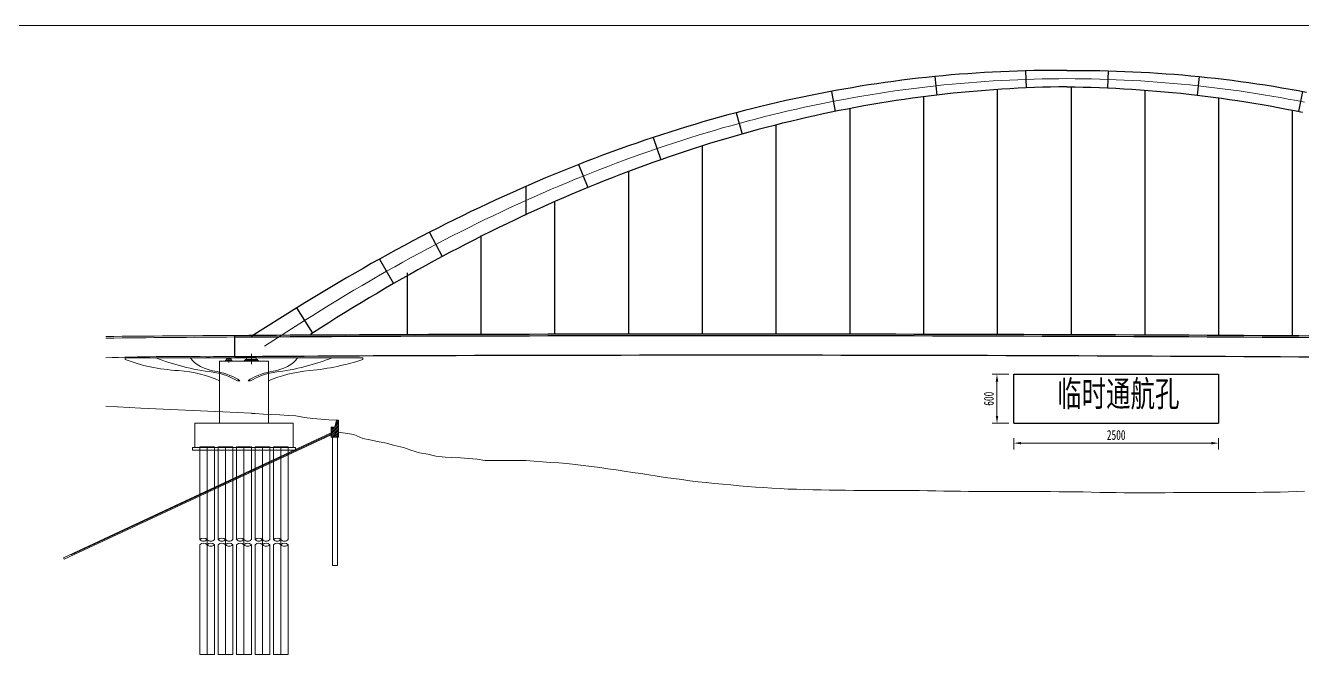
# Model space of a CAD drawing. Extents: x 1767995 to 4174245, y 542814 to 862564.
# Drawn here: x 3858282 to 4014073, y 625867 to 702689 of the extents above; entities that cross this region are included whole.
import ezdxf

# ---------------------------------------------------------------- set-up
doc = ezdxf.new("R2010")
doc.units = 0
doc.header["$LTSCALE"] = 3500
doc.layers.get('Defpoints').update_dxf_attribs({"color": 8})
for name, color, linetype, lineweight in [('1粗实线', 1, 'Continuous', 30), ('5文本', 7, 'Continuous', 15), ('文字', 7, 'Continuous', 15), ('标注', 3, 'Continuous', 18), ('桥 构造粗实', 1, 'Continuous', 30), ('细实线', 7, 'Continuous', 15)]:
    doc.layers.add(name, color=color, linetype=linetype, lineweight=lineweight)
doc.styles.add('wlx0.7', font='仿宋_GB2312.TTF', dxfattribs={"width": 0.7})
doc.styles.add('图内文字', font='仿宋_GB2312.TTF', dxfattribs={"width": 0.7})
doc.dimstyles.new('600', dxfattribs={"dimscale": 600, "dimtxt": 2, "dimasz": 1.5, "dimexe": 1, "dimexo": 1, "dimgap": 0.65, "dimtad": 1, "dimdec": 0, "dimlfac": 0.1, "dimzin": 0, "dimdsep": 46, "dimtxsty": 'wlx0.7', "dimcen": 0, "dimclrd": 7, "dimclre": 7, "dimclrt": 7, "dimadec": 0, "dimazin": 0, "dimtfac": 1, "dimtdec": 0, "dimtmove": 1, "dimatfit": 3, "dimfxl": 1, "dimtolj": 1, "dimtzin": 0, "dimlwd": 13, "dimlwe": 13, "dimarcsym": 1})

# ---------------------------------------------------------------- blocks, each defined once
blk = doc.blocks.new('gdfgdfg')
at = {"layer": '细实线'}
h = blk.add_hatch(dxfattribs=at)
h.set_pattern_fill('ANSI31', color=256, scale=50, style=0)
h.set_pattern_definition([(45, (182922.5, 28418.14), (-112.253, 112.253), [])])
h.paths.add_polyline_path([(182922, 29668), (182672, 29668), (182473, 28818), (182022, 28818), (182022, 27998), (182922, 28418)])
h.paths.add_polyline_path([(182922, 28418), (182022, 27998), (182022, 27618), (182922, 27618)])
for p, q in [((172281, 37760), (172281, 36526)), ((156881, 37288), (185882, 37288)), ((156881, 37288), (156881, 37088)), ((168882, 36867), (168381, 36867)), ((168381, 34479), (168381, 36867)), ((174382, 36867), (168882, 36867)), ((169131, 36867), (169131, 36867)), ((169918, 37012), (169145, 37012)), ((169918, 37012), (169145, 37012)), ((169918, 37012), (169145, 37012)), ((169918, 37012), (169145, 37012)), ((169145, 37012), (169145, 36867)), ((169918, 36867), (169145, 36867)), ((169250, 37012), (169250, 37173)), ((169250, 37012), (169250, 37173)), ((169250, 37012), (169250, 37173)), ((169250, 37012), (169250, 37173)), ((169250, 37012), (169250, 37173)), ((169250, 37012), (169250, 37173)), ((169813, 37173), (169250, 37173)), ((169532, 37333), (169532, 36723)), ((169813, 37012), (169813, 37173)), ((169813, 37012), (169813, 37173)), ((169813, 37012), (169813, 37173)), ((169813, 37012), (169813, 37173)), ((169813, 37012), (169813, 37173)), ((169813, 37012), (169813, 37173)), ((169813, 37012), (169813, 37173)), ((169813, 37012), (169813, 37173)), ((169918, 36867), (169918, 37012)), ((169918, 36867), (169918, 37012)), ((169918, 36867), (169918, 37012)), ((169918, 36867), (169918, 37012)), ((173157, 36979), (171407, 36979)), ((171407, 36867), (171407, 36979)), ((173157, 36979), (171407, 36979)), ((171407, 36867), (171407, 36979)), ((173157, 36979), (171407, 36979)), ((171407, 36867), (171407, 36979)), ((173157, 36979), (171407, 36979)), ((171407, 36867), (171407, 36979)), ((173032, 37070), (171531, 37070)), ((171531, 36979), (171531, 37070)), ((173032, 37070), (171531, 37070)), ((171531, 36979), (171531, 37070)), ((173032, 37070), (171531, 37070)), ((171531, 36979), (171531, 37070)), ((173032, 37070), (171531, 37070)), ((171531, 36979), (171531, 37070)), ((173032, 36979), (171531, 36979)), ((173032, 36979), (171531, 36979)), ((173032, 36979), (171531, 36979)), ((173032, 36979), (171531, 36979)), ((171677, 37070), (171677, 37336)), ((171677, 37070), (171677, 37336)), ((171677, 37070), (171677, 37336)), ((171677, 37070), (171677, 37336)), ((171677, 37070), (171677, 37336)), ((171677, 37070), (171677, 37336)), ((172886, 37336), (171677, 37336)), ((172281, 37287), (172281, 36867)), ((172886, 37070), (172886, 37336)), ((172886, 37070), (172886, 37336)), ((172886, 37070), (172886, 37336)), ((172886, 37070), (172886, 37336)), ((172886, 37070), (172886, 37336)), ((172886, 37070), (172886, 37336)), ((172886, 37070), (172886, 37336)), ((172886, 37070), (172886, 37336)), ((173032, 36979), (173032, 37070)), ((173032, 36979), (173032, 37070)), ((173032, 36979), (173032, 37070)), ((173032, 36979), (173032, 37070)), ((173157, 36867), (173157, 36979)), ((173157, 36867), (173157, 36979)), ((173157, 36867), (173157, 36979)), ((173157, 36867), (173157, 36979)), ((174382, 36867), (174382, 34479)), ((185882, 37288), (185882, 37088)), ((168381, 29318), (168381, 34479)), ((170882, 34479), (170582, 34479)), ((171882, 34479), (172182, 34479)), ((174382, 29318), (174382, 34479)), ((154535, 31370), (158782, 31153)), ((158782, 31153), (168782, 30708)), ((168782, 30708), (172281, 30513)), ((172281, 30505), (172746, 30477)), ((172746, 30477), (173763, 30403)), ((173763, 30403), (174769, 30381)), ((174769, 30381), (175754, 30306)), ((175754, 30306), (176782, 30263)), ((176782, 30263), (177705, 30211)), ((177705, 30211), (178781, 30016)), ((178781, 30016), (179771, 29869)), ((179771, 29869), (180766, 29794)), ((180766, 29794), (181732, 29707)), ((181732, 29707), (182922, 29668)), ((182473, 28818), (182672, 29668)), ((182922, 29668), (182672, 29668)), ((182922, 29668), (182922, 27618)), ((182922, 29668), (182922, 28218)), ((182022, 28109), (149353, 12875)), ((177381, 29318), (165381, 29318)), ((165381, 26318), (165381, 29318)), ((174631, 29318), (168131, 29318)), ((174631, 29318), (168131, 29318)), ((177381, 26318), (177381, 29318)), ((177381, 26318), (177381, 29318)), ((182022, 27618), (182022, 28818)), ((182022, 28818), (182473, 28818)), ((182922, 28218), (184782, 27918)), ((182022, 27888), (149438, 12694)), ((182022, 27998), (150302, 13207)), ((182922, 27618), (182022, 27618)), ((182172, 27618), (182172, 11918)), ((182772, 27618), (182772, 11918)), ((184782, 27918), (185870, 27451)), ((185870, 27451), (186718, 27289)), ((186718, 27289), (187689, 27069)), ((187689, 27069), (188781, 26865)), ((188781, 26865), (189749, 26574)), ((189749, 26574), (190828, 26353)), ((177681, 26318), (165081, 26318)), ((165081, 26018), (165081, 26318)), ((177681, 26018), (165081, 26018)), ((165981, 26418), (167781, 26418)), ((165981, 26018), (165981, 26418)), ((165981, 26418), (167781, 26418)), ((165981, 26018), (165981, 26418)), ((177681, 26318), (165981, 26318)), ((177681, 26018), (165981, 26018)), ((165981, 26018), (165981, 15086)), ((165981, 26018), (165981, 15086)), ((166881, 1055), (166881, 26418)), ((167781, 26018), (167781, 26418)), ((167781, 26018), (167781, 26418)), ((167781, 26018), (167781, 15086)), ((167781, 26018), (167781, 15086)), ((168231, 26418), (170031, 26418)), ((168231, 26018), (168231, 26418)), ((168231, 26418), (170031, 26418)), ((168231, 26018), (168231, 26418)), ((168231, 26018), (168231, 15086)), ((168231, 26018), (168231, 15086)), ((169131, 1055), (169131, 26418)), ((170031, 26018), (170031, 26418)), ((170031, 26018), (170031, 26418)), ((170031, 26018), (170031, 15086)), ((170031, 26018), (170031, 15086)), ((170481, 26418), (172281, 26418)), ((170481, 26018), (170481, 26418)), ((170481, 26418), (172281, 26418)), ((170481, 26018), (170481, 26418)), ((170481, 26018), (170481, 15086)), ((170481, 26018), (170481, 15086)), ((171381, 1055), (171381, 26418)), ((172281, 26018), (172281, 26418)), ((172281, 26018), (172281, 26418)), ((172281, 26018), (172281, 15086)), ((172281, 26018), (172281, 15086)), ((172731, 26418), (174531, 26418)), ((172731, 26018), (172731, 26418)), ((172731, 26418), (174531, 26418)), ((172731, 26018), (172731, 26418)), ((172731, 26018), (172731, 15086)), ((172731, 26018), (172731, 15086)), ((173631, 1055), (173631, 26418)), ((174531, 26018), (174531, 26418)), ((174531, 26018), (174531, 26418)), ((174531, 26018), (174531, 15086)), ((174531, 26018), (174531, 15086)), ((174981, 26418), (176781, 26418)), ((174981, 26018), (174981, 26418)), ((174981, 26418), (176781, 26418)), ((174981, 26018), (174981, 26418)), ((174981, 26018), (174981, 15086)), ((174981, 26018), (174981, 15086)), ((175881, 1055), (175881, 26418)), ((176781, 26018), (176781, 26418)), ((176781, 26018), (176781, 26418)), ((176781, 26018), (176781, 15086)), ((176781, 26018), (176781, 15086)), ((177681, 26318), (177681, 26018)), ((177681, 26318), (177681, 26018)), ((190828, 26353), (191732, 26029)), ((191732, 26029), (192790, 25688)), ((192790, 25688), (193797, 25518)), ((193797, 25518), (194782, 25279)), ((194782, 25279), (195922, 25145)), ((195922, 25145), (196697, 25133)), ((196697, 25133), (197814, 25065)), ((197814, 25065), (198781, 24977)), ((198781, 24977), (199841, 24913)), ((199841, 24913), (200782, 24762)), ((200782, 24762), (201782, 24764)), ((201782, 24764), (202782, 24765)), ((202782, 24765), (203782, 24767)), ((203782, 24767), (204782, 24766)), ((204782, 24766), (205782, 24734)), ((205782, 24734), (206782, 24667)), ((206782, 24667), (207782, 24595)), ((207782, 24595), (208782, 24522)), ((208782, 24522), (209782, 24449)), ((209782, 24449), (210782, 24371)), ((210782, 24371), (211782, 24272)), ((211782, 24272), (212782, 24140)), ((212782, 24140), (213782, 24009)), ((213782, 24009), (214782, 23877)), ((214782, 23877), (215782, 23745)), ((215782, 23745), (216782, 23602)), ((216782, 23602), (217782, 23450)), ((217782, 23450), (218782, 23297)), ((218782, 23297), (219782, 23144)), ((219782, 23144), (220782, 22990)), ((220782, 22990), (221782, 22826)), ((221782, 22826), (222782, 22660)), ((222782, 22660), (223782, 22535)), ((223782, 22535), (224782, 22410)), ((224782, 22410), (225782, 22284)), ((225782, 22284), (226782, 22159)), ((226782, 22159), (227782, 22044)), ((227782, 22044), (228782, 21941)), ((228782, 21941), (229782, 21850)), ((229782, 21850), (230782, 21758)), ((230782, 21758), (231782, 21667)), ((231782, 21667), (232782, 21583)), ((232782, 21583), (233782, 21505)), ((233782, 21505), (234782, 21444)), ((234782, 21444), (235782, 21383)), ((235782, 21383), (236782, 21323)), ((236782, 21323), (237782, 21264)), ((237782, 21264), (238782, 21229)), ((238782, 21229), (239782, 21199)), ((239782, 21199), (240782, 21181)), ((240782, 21181), (241782, 21163)), ((241782, 21163), (242782, 21145)), ((242782, 21145), (243782, 21127)), ((243782, 21127), (244782, 21108)), ((244782, 21108), (245782, 21097)), ((245782, 21097), (246782, 21089)), ((246782, 21089), (247782, 21081)), ((247782, 21081), (248782, 21073)), ((248782, 21073), (249782, 21075)), ((249782, 21075), (250782, 21077)), ((250782, 21077), (251782, 21074)), ((251782, 21074), (252782, 21071)), ((252782, 21071), (253782, 21069)), ((253782, 21069), (254782, 21058)), ((254782, 21058), (255782, 21033)), ((255782, 21033), (256782, 21017)), ((256782, 21017), (257782, 21003)), ((257782, 21003), (258782, 20989)), ((258782, 20989), (259782, 20975)), ((259782, 20975), (260782, 20969)), ((260782, 20969), (261782, 20965)), ((261782, 20965), (262782, 20960)), ((262782, 20960), (263782, 20956)), ((263782, 20956), (264782, 20958)), ((264782, 20958), (265782, 20966)), ((265782, 20966), (266782, 20961)), ((266782, 20961), (267782, 20955)), ((267782, 20955), (268782, 20948)), ((268782, 20948), (269782, 20942)), ((269782, 20942), (270782, 20936)), ((270782, 20936), (271782, 20941)), ((271782, 20941), (272782, 20932)), ((272782, 20932), (273782, 20906)), ((273782, 20906), (274782, 20880)), ((274782, 20880), (275782, 20855)), ((275782, 20855), (276782, 20831)), ((276782, 20831), (277782, 20822)), ((277782, 20822), (278782, 20818)), ((278782, 20818), (279782, 20814)), ((279782, 20814), (280782, 20810)), ((280782, 20810), (281782, 20806)), ((281782, 20806), (282782, 20810)), ((282782, 20810), (283782, 20817)), ((283782, 20817), (284782, 20820)), ((284782, 20820), (285782, 20822)), ((285782, 20822), (286782, 20825)), ((286782, 20825), (287782, 20828)), ((287782, 20828), (288782, 20828)), ((288782, 20828), (289782, 20828)), ((289782, 20828), (290782, 20828)), ((290782, 20828), (291782, 20829)), ((291782, 20829), (292782, 20829)), ((292782, 20829), (293782, 20836)), ((293782, 20836), (294782, 20850)), ((294782, 20850), (295782, 20863)), ((295782, 20863), (296782, 20876)), ((296782, 20876), (297782, 20889)), ((297782, 20889), (298782, 20902)), ((298782, 20902), (299782, 20970)), ((299782, 20970), (300782, 21019)), ((165981, 14453), (165981, 1055)), ((165981, 14453), (165981, 1055)), ((167781, 14453), (167781, 1055)), ((167781, 14453), (167781, 1055)), ((168231, 14453), (168231, 1055)), ((168231, 14453), (168231, 1055)), ((170031, 14453), (170031, 1055)), ((170031, 14453), (170031, 1055)), ((170481, 14453), (170481, 1055)), ((170481, 14453), (170481, 1055)), ((172281, 14453), (172281, 1055)), ((172281, 14453), (172281, 1055)), ((172731, 14453), (172731, 1055)), ((172731, 14453), (172731, 1055)), ((174531, 14453), (174531, 1055)), ((174531, 14453), (174531, 1055)), ((174981, 14453), (174981, 1055)), ((174981, 14453), (174981, 1055)), ((176781, 14453), (176781, 1055)), ((176781, 14453), (176781, 1055)), ((149353, 12875), (149438, 12694)), ((182172, 11918), (182772, 11918)), ((165981, 1055), (167781, 1055)), ((165981, 1055), (167781, 1055)), ((168231, 1055), (170031, 1055)), ((168231, 1055), (170031, 1055)), ((170481, 1055), (172281, 1055)), ((170481, 1055), (172281, 1055)), ((172731, 1055), (174531, 1055)), ((172731, 1055), (174531, 1055)), ((174981, 1055), (176781, 1055)), ((174981, 1055), (176781, 1055))]:
    blk.add_line(p, q, dxfattribs=at)
for centre, radius, start, end in [((216121, -6244204), 6284404, 90.4179296, 90.5614959), ((216121, -6244404), 6284404, 90.4179296, 90.5614959), ((163487, -217409), 254857, 89.25943, 92.01301), ((216121, -6245184), 6282804, 90.418036, 90.4499551), ((166431, 14636), 636, 45, 135), ((166431, 15536), 636, 225, 315), ((166431, 14003), 636, 45, 135), ((167331, 15536), 636, 225, 315), ((167331, 14003), 636, 45, 135), ((167331, 14903), 636, 225, 315), ((168681, 14636), 636, 45, 135), ((168681, 15536), 636, 225, 315), ((168681, 14003), 636, 45, 135), ((169581, 15536), 636, 225, 315), ((169581, 14003), 636, 45, 135), ((169581, 14903), 636, 225, 315), ((170931, 14636), 636, 45, 135), ((170931, 15536), 636, 225, 315), ((170931, 14003), 636, 45, 135), ((171831, 15536), 636, 225, 315), ((171831, 14003), 636, 45, 135), ((171831, 14903), 636, 225, 315), ((173181, 14636), 636, 45, 135), ((173181, 15536), 636, 225, 315), ((173181, 14003), 636, 45, 135), ((174081, 15536), 636, 225, 315), ((174081, 14003), 636, 45, 135), ((174081, 14903), 636, 225, 315), ((175431, 14636), 636, 45, 135), ((175431, 15536), 636, 225, 315), ((175431, 14003), 636, 45, 135), ((176331, 15536), 636, 225, 315), ((176331, 14003), 636, 45, 135), ((176331, 14903), 636, 225, 315)]:
    blk.add_arc(centre, radius, start, end, dxfattribs=at)
for centre, major_axis, start_param, end_param in [((164960, 42181), (-13000, 0), 0.9002719, 1.4490991), ((172338, 44583), (-18704, 0), 0.8947516, 1.3150091), ((169728, 38021), (-5100, 0), 0.2916899, 1.2471142), ((173035, 38021), (5100, 0), -1.2471142, -0.2916899), ((170425, 44583), (-18704, 0), 1.8265835, 2.2468411), ((176018, 44316), (-17500, 0), 1.7642209, 2.1695934), ((162056, 31278), (-9000, 0), 3.932954, 4.5645287), ((165524, 32494), (-6429, 0), 3.8070892, 4.3826433), ((165823, 32778), (-6096, 0), 3.7337661, 4.3285869), ((176940, 32778), (-6096, 0), -1.1869942, -0.5921734), ((177239, 32494), (6429, 0), 1.900542, 2.4760961), ((181408, 30578), (-10500, 0), -1.3765959, -0.8377016)]:
    blk.add_ellipse(centre, major_axis=major_axis, ratio=0.5, start_param=start_param, end_param=end_param, dxfattribs=at)
blk = doc.blocks.new('*D280')
at = {"color": 7, "linetype": 'Continuous', "lineweight": 13}
for p, q in [((3978846, 650894), (3978846, 652280)), ((3979746, 651680), (4002946, 651680)), ((4003846, 650894), (4003846, 652280))]:
    blk.add_line(p, q, dxfattribs=at)
at = {"color": 7}
for points in [[(3979746, 651830), (3979746, 651530), (3978846, 651680)], [(4002946, 651830), (4002946, 651530), (4003846, 651680)]]:
    blk.add_solid(points, dxfattribs=at)
at = {"layer": 'Defpoints', "color": 0}
for p in [(4003846, 651680), (3978846, 650294), (4003846, 650294)]:
    blk.add_point(p, dxfattribs=at)
at = {"color": 7, "insert": (3991346, 652670), "char_height": 1200, "attachment_point": 5, "style": 'wlx0.7'}
blk.add_mtext('\\A1;2500', dxfattribs=at)
blk = doc.blocks.new('*D281')
at = {"color": 7, "linetype": 'Continuous', "lineweight": 13}
for p, q in [((3978246, 660106), (3976204, 660106)), ((3976804, 659206), (3976804, 655006)), ((3978246, 654106), (3976204, 654106))]:
    blk.add_line(p, q, dxfattribs=at)
at = {"color": 7}
for points in [[(3976654, 659206), (3976954, 659206), (3976804, 660106)], [(3976654, 655006), (3976954, 655006), (3976804, 654106)]]:
    blk.add_solid(points, dxfattribs=at)
at = {"layer": 'Defpoints', "color": 0}
for p in [(3978846, 660106), (3976804, 654106), (3978846, 654106)]:
    blk.add_point(p, dxfattribs=at)
at = {"color": 7, "insert": (3975814, 657106), "char_height": 1200, "attachment_point": 5, "rotation": 90, "style": 'wlx0.7'}
blk.add_mtext('\\A1;600', dxfattribs=at)

msp = doc.modelspace()

# ---------------------------------------------------------------- linework, layer by layer
for p, q in [((3978845.6, 654106.3), (3978845.6, 660106.3)), ((3978845.6, 660106.3), (4003845.6, 660106.3)), ((4003845.6, 660106.3), (4003845.6, 654106.3)), ((3978845.6, 654106.3), (4003845.6, 654106.3))]:
    msp.add_line(p, q)
at = {"layer": '1粗实线'}
for points in [[(3883834, 664845.1, -0.00107357), (3910820.5, 664984), (3910835.1, 664984.1, -0.00324992), (4053829.4, 664483.6), (4053859.7, 664483.3, -0.00141572), (4087834, 664047.4, -0.00141345)], [(3883834, 664645.1, -0.00107356), (3910820.5, 664784), (3910835.1, 664784.1, -0.00324992), (4053829.4, 664283.6), (4053859.7, 664283.3, -0.00133237), (4085834, 663878.4, -0.00133237)], [(3883834, 662265.1, -0.00107356), (3910820.5, 662404), (3910835.1, 662404.1, -0.00324992), (4053829.4, 661903.6), (4053859.7, 661903.3, -0.00141572), (4087834, 661467.4)]]:
    msp.add_lwpolyline(points, format="xyb", dxfattribs=at)
at = {"layer": '5文本'}
msp.add_line((3692995, 702689.2, -0.3), (4174245, 702689.2, -0.3), dxfattribs=at)
at = {"layer": '标注', "color": 8, "ltscale": 550}
for points in [[(3985334, 696196.9), (3984334, 696193.5), (3983334, 696183.2), (3982334, 696166.2), (3981334, 696142.3), (3980334, 696111.5), (3979334, 696074), (3978334, 696029.6), (3977334, 695978.3), (3976334, 695920.3), (3975334, 695855.4), (3974334, 695783.7), (3973334, 695705.1), (3972334, 695619.7), (3971334, 695527.5), (3970334, 695428.5), (3969334, 695322.6), (3968334, 695209.9), (3967334, 695090.4), (3966334, 694964), (3965334, 694830.8), (3964334, 694690.8), (3963334, 694543.9), (3962334, 694390.2), (3961334, 694229.7), (3960334, 694062.4), (3959334, 693888.2), (3958334, 693707.2), (3957334, 693519.4), (3956334, 693324.7), (3955334, 693123.2), (3954334, 692914.9), (3953334, 692699.7), (3952334, 692477.7), (3951334, 692248.9), (3950334, 692013.2), (3949334, 691770.7), (3948334, 691521.4), (3947334, 691265.3), (3946334, 691002.3), (3945334, 690732.5), (3944334, 690455.9), (3943334, 690172.4), (3942334, 689882.1), (3941334, 689585), (3940334, 689281), (3939334, 688970.2), (3938334, 688652.6), (3937334, 688328.2), (3936334, 687996.9), (3935334, 687658.8), (3934334, 687313.8), (3933334, 686962.1), (3932334, 686603.5), (3931334, 686238), (3930334, 685865.8), (3929334, 685486.7), (3928334, 685100.8), (3927334, 684708), (3926334, 684308.4), (3925334, 683902), (3924334, 683488.8), (3923334, 683068.7), (3922334, 682641.8), (3921334, 682208.1), (3920334, 681767.5), (3919334, 681320.1), (3919334, 681320.1)], [(3985334, 696196.9), (3986334, 696193.5), (3987334, 696183.2), (3988334, 696166.2), (3989334, 696142.3), (3990334, 696111.5), (3991334, 696074), (3992334, 696029.6), (3993334, 695978.3), (3994334, 695920.3), (3995334, 695855.4), (3996334, 695783.7), (3997334, 695705.1), (3998334, 695619.7), (3999334, 695527.5), (4000334, 695428.5), (4001334, 695322.6), (4002334, 695209.9), (4003334, 695090.4), (4004334, 694964), (4005334, 694830.8), (4006334, 694690.8), (4007334, 694543.9), (4008334, 694390.2), (4009334, 694229.7), (4010334, 694062.4), (4011334, 693888.2), (4012334, 693707.2), (4013334, 693519.4), (4014334, 693324.7)], [(3919334, 681320.1), (3918334, 680865.9), (3917334, 680404.8), (3916334, 679936.9), (3915334, 679462.2), (3914334, 678980.6), (3913334, 678492.3), (3912334, 677997.1), (3911334, 677495), (3910334, 676986.1), (3909334, 676470.4), (3908334, 675947.9), (3907334, 675418.5), (3906334, 674882.3), (3905334, 674339.3), (3904334, 673789.5), (3903334, 673232.8), (3902334, 672669.3), (3901334, 672098.9), (3900334, 671521.7), (3899334, 670937.7), (3898334, 670346.9), (3897334, 669749.2), (3896334, 669144.7), (3895334, 668533.4), (3894334, 667915.2), (3893334, 667290.2), (3892334, 666658.4), (3887444, 663535.4)]]:
    msp.add_lwpolyline(points, dxfattribs=at)
at = {"layer": '桥 构造粗实'}
for p, q in [((3969206.3, 696455.5), (3969461.6, 694189.8)), ((3980301.9, 697154.7), (3980366.1, 695068.2)), ((3990366, 697154.7), (3990301.9, 695068.2)), ((4001461.7, 696455.5), (4001206.3, 694189.8)), ((3976834, 694872.6), (3976834, 664911.9)), ((3985834, 695190.8), (3985834, 664880.4)), ((3956595.3, 694648.4), (3957072.7, 692195.7)), ((3967834, 693987.6), (3967834, 664936)), ((3994834, 694801.8), (3994834, 664841.5)), ((4003834, 693854.8), (4003834, 664795.3)), ((4014072.7, 694648.4), (4013595.3, 692195.7)), ((3944974, 692033.7), (3945693.9, 689431.4)), ((3958834, 692543.8), (3958834, 664952.8)), ((4012834, 692348.9), (4012834, 664741.7)), ((3949834, 690540.6), (3949834, 664962.2)), ((3934865.2, 689017.7), (3935802.7, 686299.9)), ((3940834, 687977.1), (3940834, 664964.3)), ((3925763.1, 685713.1), (3926904.8, 682903.8)), ((3931834, 684852.9), (3931834, 664958.9)), ((3919334, 683042.1), (3919334, 679581.2)), ((3919334, 683042.1), (3919334, 679581.2)), ((3922834, 681166.7), (3922834, 664946.3)), ((3907550.9, 677427.2), (3909117, 674468.6)), ((3913834, 677050.3), (3913834, 664926.2)), ((3901478.7, 674168.8), (3903189.2, 671169.8)), ((3904834, 672500.7), (3904834, 664885.9)), ((3891357.7, 668187), (3893310.2, 665129.8)), ((3883834, 662265.1), (3883834, 664755.2)), ((3893310.2, 665129.8), (3893049.9, 664950.6))]:
    msp.add_line(p, q, dxfattribs=at)
for points in [[(3985334, 697196.9), (3984327.1, 697202.2), (3983320.1, 697200.7), (3982313, 697192.2), (3981305.7, 697176.9), (3980298.4, 697154.7), (3979290.9, 697125.6), (3978283.3, 697089.6), (3977275.6, 697046.7), (3976267.8, 696997), (3975259.9, 696940.4), (3974251.9, 696876.8), (3973243.7, 696806.4), (3972235.5, 696729.1), (3971227.1, 696644.9), (3970218.7, 696553.8), (3969210.1, 696455.9), (3968201.5, 696351), (3967192.7, 696239.2), (3966183.9, 696120.6), (3965174.9, 695995), (3964165.9, 695862.5), (3963156.8, 695723.2), (3962147.6, 695576.9), (3961138.2, 695423.8), (3960128.8, 695263.7), (3959119.4, 695096.8), (3958109.8, 694922.9), (3957100.1, 694742.2), (3956090.4, 694554.5), (3955080.5, 694360), (3954070.6, 694158.5), (3953060.7, 693950.2), (3952050.6, 693734.9), (3951040.5, 693512.7), (3950030.3, 693283.7), (3949020, 693047.7), (3948009.6, 692804.8), (3946999.2, 692555.1), (3945988.7, 692298.4), (3944978.2, 692034.8), (3943967.6, 691764.3), (3942956.9, 691486.9), (3941946.1, 691202.6), (3940935.4, 690911.4), (3939924.5, 690613.3), (3938913.6, 690308.2), (3937902.6, 689996.3), (3936891.6, 689677.5), (3935880.5, 689351.8), (3934869.4, 689019.1), (3933858.2, 688679.6), (3932847, 688333.2), (3931835.7, 687979.8), (3930824.4, 687619.6), (3929813.1, 687252.4), (3928801.7, 686878.4), (3927790.2, 686497.4), (3926778.7, 686109.5), (3925767.2, 685714.8), (3924755.7, 685313.1), (3923744.1, 684904.5), (3922732.5, 684489.1), (3921720.8, 684066.7), (3920709.1, 683637.4), (3919697.4, 683201.3), (3919334, 683042.1)], [(3985334, 697196.9), (3986340.9, 697202.2), (3987347.9, 697200.7), (3988355, 697192.2), (3989362.3, 697176.9), (3990369.6, 697154.7), (3991377.1, 697125.6), (3992384.7, 697089.6), (3993392.4, 697046.7), (3994400.2, 696997), (3995408.1, 696940.4), (3996416.1, 696876.8), (3997424.3, 696806.4), (3998432.5, 696729.1), (3999440.8, 696644.9), (4000449.3, 696553.8), (4001457.8, 696455.9), (4002466.5, 696351), (4003475.2, 696239.2), (4004484.1, 696120.6), (4005493, 695995), (4006502.1, 695862.5), (4007511.2, 695723.2), (4008520.4, 695576.9), (4009529.7, 695423.8), (4010539.1, 695263.7), (4011548.6, 695096.8), (4012558.2, 694922.9), (4013567.9, 694742.2), (4014577.6, 694554.5)], [(3985334, 695196.9), (3984340.9, 695184.8), (3983347.9, 695165.8), (3982355, 695140.1), (3981362.3, 695107.6), (3980369.6, 695068.4), (3979377.1, 695022.3), (3978384.7, 694969.5), (3977392.4, 694909.9), (3976400.2, 694843.6), (3975408.1, 694770.4), (3974416.1, 694690.5), (3973424.3, 694603.8), (3972432.5, 694510.3), (3971440.8, 694410.1), (3970449.3, 694303.1), (3969457.8, 694189.4), (3968466.5, 694068.8), (3967475.2, 693941.5), (3966484.1, 693807.5), (3965493, 693666.6), (3964502.1, 693519), (3963511.2, 693364.7), (3962520.4, 693203.5), (3961529.7, 693035.7), (3960539.1, 692861), (3959548.6, 692679.6), (3958558.2, 692491.4), (3957567.9, 692296.5), (3956577.6, 692094.8), (3955587.4, 691886.4), (3954597.3, 691671.2), (3953607.3, 691449.2), (3952617.4, 691220.5), (3951627.5, 690985), (3950637.7, 690742.8), (3949648, 690493.8), (3948658.3, 690238), (3947668.8, 689975.5), (3946679.2, 689706.3), (3945689.8, 689430.2), (3944700.4, 689147.5), (3943711.1, 688857.9), (3942721.8, 688561.6), (3941732.6, 688258.6), (3940743.5, 687948.8), (3939754.4, 687632.2), (3938765.4, 687308.9), (3937776.4, 686978.8), (3936787.5, 686642), (3935798.6, 686298.4), (3934809.8, 685948.1), (3933821, 685591), (3932832.2, 685227.1), (3931843.6, 684856.5), (3930854.9, 684479.2), (3929866.3, 684095), (3928877.7, 683704.1), (3927889.2, 683306.5), (3926900.7, 682902.1), (3925912.3, 682490.9), (3924923.9, 682073), (3923935.5, 681648.3), (3922947.2, 681216.9), (3921958.8, 680778.7), (3920970.6, 680333.7), (3919982.3, 679882), (3918994.1, 679423.5)], [(3985334, 695196.9), (3986327.1, 695184.8), (3987320.1, 695165.8), (3988313, 695140.1), (3989305.7, 695107.6), (3990298.4, 695068.4), (3991290.9, 695022.3), (3992283.3, 694969.5), (3993275.6, 694909.9), (3994267.8, 694843.6), (3995259.9, 694770.4), (3996251.9, 694690.5), (3997243.7, 694603.8), (3998235.5, 694510.3), (3999227.1, 694410.1), (4000218.7, 694303.1), (4001210.1, 694189.4), (4002201.5, 694068.8), (4003192.7, 693941.5), (4004183.9, 693807.5), (4005174.9, 693666.6), (4006165.9, 693519), (4007156.8, 693364.7), (4008147.6, 693203.5), (4009138.2, 693035.7), (4010128.8, 692861), (4011119.4, 692679.6), (4012109.8, 692491.4), (4013100.1, 692296.5), (4014090.4, 692094.8)], [(3919334, 683042.1), (3918685.7, 682758.2), (3917673.9, 682308.2), (3916662.1, 681851.4), (3915650.3, 681387.6), (3914638.4, 680917), (3913626.5, 680439.4), (3912614.6, 679954.9), (3911602.7, 679463.6), (3910590.8, 678965.4), (3909578.8, 678460.2), (3908566.9, 677948.2), (3907554.9, 677429.3), (3906542.9, 676903.4), (3905530.8, 676370.7), (3904518.8, 675831.1), (3903506.8, 675284.6), (3902494.7, 674731.2), (3901482.6, 674171), (3900470.5, 673603.8), (3899458.4, 673029.8), (3898446.3, 672448.8), (3897434.2, 671861), (3896422.1, 671266.3), (3895410, 670664.7), (3894397.9, 670056.2), (3893385.7, 669440.8), (3892373.6, 668818.5), (3891361.5, 668189.4)], [(3919334, 679581.2), (3918994.1, 679423.5), (3918005.9, 678958.2), (3917017.7, 678486.2), (3916029.6, 678007.4), (3915041.4, 677521.9), (3914053.3, 677029.6), (3913065.2, 676530.5), (3912077.2, 676024.7), (3911089.1, 675512.1), (3910101.1, 674992.7), (3909113.1, 674466.5), (3908125.1, 673933.6), (3907137.1, 673394), (3906149.2, 672847.5), (3905161.2, 672294.3), (3904173.3, 671734.3), (3903185.4, 671167.6), (3902197.4, 670594), (3901209.5, 670013.7), (3900221.6, 669426.7), (3899233.7, 668832.8), (3898245.9, 668232.2), (3897258, 667624.8), (3896270.1, 667010.6), (3895282.2, 666389.7), (3894294.4, 665762), (3893310.2, 665129.8)], [(3891361.5, 668189.4), (3891361.5, 668189.4), (3885814, 664703.4)]]:
    msp.add_lwpolyline(points, dxfattribs=at)

# ---------------------------------------------------------------- block references
at = {"layer": '文字'}
msp.add_blockref('gdfgdfg', (3713552.5, 624812.4), dxfattribs=at)

# ---------------------------------------------------------------- texts
at = {"layer": '5文本', "insert": (3984142.8, 659275.6), "char_height": 3125, "attachment_point": 1, "style": '图内文字'}
msp.add_mtext('临时通航孔', dxfattribs=at)

# ---------------------------------------------------------------- dimensions: what is measured, and where the dimension line sits
dim = msp.add_linear_dim(base=(3976804.5, 654106.3), p1=(3978845.6, 660106.3), p2=(3978845.6, 654106.3), angle=90, dimstyle='600')
dim.commit()
dim.dimension.update_dxf_attribs({"geometry": '*D281', "text_midpoint": (3975814.5, 657106.3)})
dim = msp.add_linear_dim(base=(4003845.6, 651679.9), p1=(3978845.6, 650293.5), p2=(4003845.6, 650293.5), dimstyle='600')
dim.commit()
dim.dimension.update_dxf_attribs({"geometry": '*D280', "text_midpoint": (3991345.6, 652669.9)})

doc.saveas('drawing.dxf')
